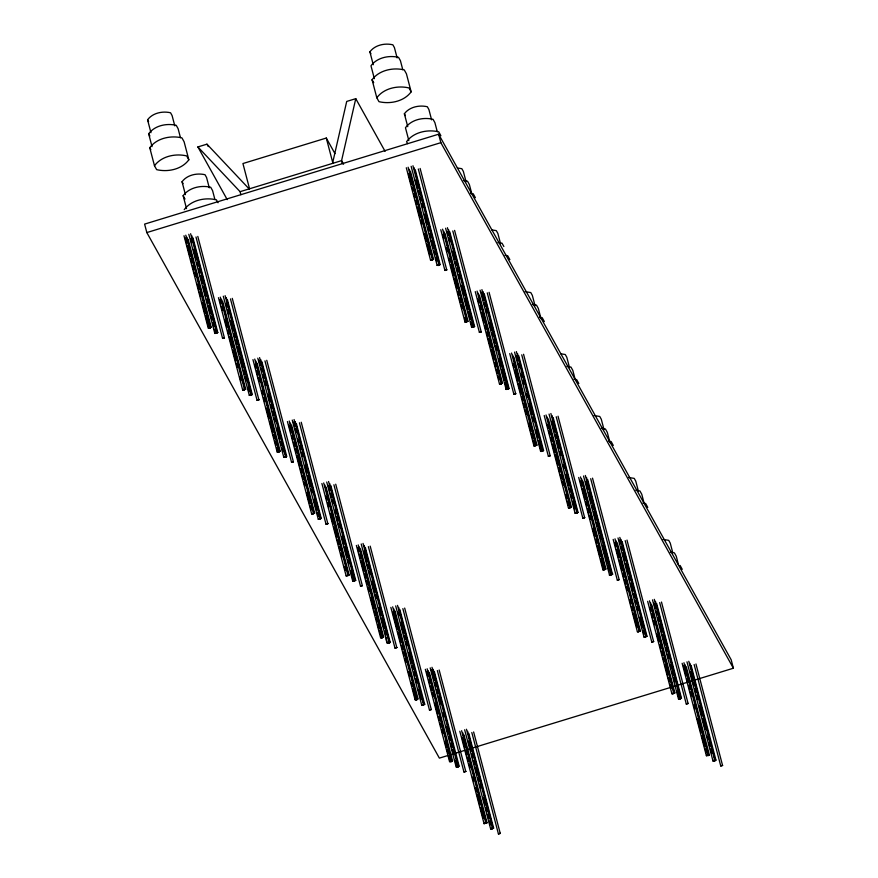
<?xml version="1.0" encoding="UTF-8"?>
<svg xmlns="http://www.w3.org/2000/svg" width="878" height="878" viewBox="0 0 878 878"><rect width="100%" height="100%" fill="white"/><g stroke="black" fill="none" stroke-linecap="round" stroke-linejoin="round"><path stroke-width="1.32" d="M332.51 163.418L346.711 101.431L355.766 98.665L385.091 151.334M355.766 98.665L341.575 160.641L342.365 163.648M209.897 328.065C205.112 328.657 213.321 326.287 209.326 328.207M209.908 327.922L185.796 235.183M211.192 327.296L209.381 327.845L211.192 327.296L188.122 239.343M191.788 235.754L217.228 332.729L214.836 333.442L216.515 333.201M192.962 237.883L217.799 332.575L215.549 332.971M222.595 338.414L224.417 337.865L222.595 338.414L195.981 236.972M222.606 301.286L245.675 389.228L242.701 390.095L244.007 389.327L244.38 389.854M221.454 299.255L245.094 389.382L243.799 390.15M250.987 395.287L249.308 395.374L250.614 394.606M250.998 395.144L225.108 295.666M226.261 297.697L251.701 394.672L250.406 395.44M252.282 394.518L250.471 395.078L252.282 394.518L227.435 299.826M257.078 400.357L258.889 399.808L257.078 400.357L230.464 298.915M277.185 452.027L278.995 451.479L277.185 452.027L252.941 359.618M279.434 451.786L277.898 451.555M279.445 451.643L255.937 361.198M257.078 363.229L280.159 451.171L278.853 451.94M286.041 457.076C279.742 458.272 289.641 455.056 285.46 457.229M259.592 357.598L285.602 456.769L284.889 457.383M286.052 456.933L260.744 359.629M291.562 462.3L293.373 461.751L291.562 462.3L264.947 360.858M311.668 513.97L314.05 513.268L311.668 513.97L287.424 421.561M312.952 513.345L314.631 513.114L291.562 425.171M289.235 421.012L313.479 513.421L312.755 514.036M318.275 519.26L320.086 518.7L318.275 519.26L292.253 420.101M295.217 421.572L320.657 518.558L319.943 519.172M296.402 423.701L321.238 518.404L318.846 519.107L320.152 518.338M430.549 260.173L432.36 259.625L430.549 260.173L406.305 167.764M409.291 169.344L432.942 259.471L432.217 260.086M433.512 259.317L431.131 260.031L433.512 259.317L410.443 171.375M326.034 524.243L327.845 523.683L326.034 524.243L299.42 422.79M414.109 167.775L439.549 264.761C432.195 266.539 444.389 263.861 438.44 264.838M412.956 165.744L438.967 264.915L438.254 265.529M444.916 270.446L446.737 269.886L444.916 270.446L418.312 169.004M346.141 575.913L347.951 575.364L346.141 575.913L321.897 483.504M346.854 575.441L349.115 575.057L326.034 487.103M324.893 485.084L348.533 575.211L347.82 575.825M352.747 581.203L355.14 580.49L352.747 581.203L326.737 482.033M328.548 481.484L354.558 580.643L353.845 581.258M330.874 485.644L355.722 580.336L353.911 580.896M465.022 322.116L467.414 321.414L465.022 322.116L440.778 229.707M442.6 229.158L466.844 321.567L466.119 322.182M444.926 233.318L467.996 321.26L466.185 321.809M360.518 586.186L362.329 585.626L360.518 586.186L333.903 484.733M471.64 327.406L473.451 326.846L471.64 327.406L445.618 228.247M472.342 326.934L474.603 326.55L449.766 231.847M448.581 229.718L474.021 326.693L473.308 327.307M479.399 332.389L481.21 331.829L479.399 332.389L452.785 230.936M382.292 637.757C377.507 638.361 385.716 635.99 381.71 637.911L379.461 631.073M381.195 637.702L381.919 637.088M382.303 637.615L358.191 544.887M383.587 637L381.776 637.549L383.587 637L360.518 549.046M364.183 545.457L389.623 642.433L387.231 643.135L388.91 642.905M387.813 642.992C394.332 640.007 385.222 647.723 386.43 637.746M479.399 295.249L502.479 383.203L499.505 384.059L501.184 383.829M478.258 293.23L501.898 383.357L500.603 384.114M394.99 648.118L396.801 647.569L394.99 648.118L368.376 546.676M484.239 293.79L509.086 388.482C500.822 391.643 512.17 385.914 507.21 389.404M507.089 389.349L507.407 388.581M507.791 389.108L481.912 289.63M513.882 394.321L515.693 393.772L513.882 394.321L487.268 292.879M417.357 699.546C411.047 700.743 420.946 697.538 416.776 699.7M392.675 606.83L416.907 699.239L416.194 699.854M417.357 699.404L393.849 608.959M421.703 705.078L424.678 704.222L421.703 705.078L395.693 605.919M422.998 704.452L423.964 704.836M397.504 605.359L423.525 704.529L422.801 705.144M423.964 704.694L398.656 607.4M533.989 446.002L536.381 445.289L533.989 446.002L509.745 353.593M534.691 445.53L536.952 445.135L513.882 357.192M535.668 445.761L511.556 353.033M429.474 710.061L431.285 709.512L429.474 710.061L402.859 608.619M542.845 451.04C537.325 452.675 544.075 448.932 541.682 451.347M542.856 450.897L517.537 353.604M518.722 355.733L543.559 450.425L542.264 451.193M548.355 456.264L550.166 455.715L548.355 456.264L521.741 354.822M427.147 668.773L451.391 761.182C446.463 763.004 454.98 759.272 451.248 761.643M451.841 761.347L428.321 670.902M458.437 766.779C452.137 767.976 462.037 764.76 457.855 766.933L457.482 766.395M457.164 767.021L458.064 766.099M431.987 667.302L457.998 766.461L457.284 767.087M458.448 766.637L433.139 669.332M548.366 419.135L571.435 507.078L568.461 507.934L569.756 507.177M546.028 414.976L570.272 507.385L569.559 508M570.722 507.55L547.213 417.105M463.946 772.003L465.768 771.444L463.946 772.003L437.343 670.562M550.868 413.505L576.879 512.675L575.068 513.224L577.329 512.84M553.195 417.676L578.042 512.368L576.747 513.136M582.838 518.207L584.649 517.658L582.838 518.207L556.224 416.765M484.063 823.674L486.445 822.971L484.063 823.674L459.82 731.264M484.766 823.202L485.874 823.125L461.63 730.705M485.347 823.048L487.027 822.818L463.957 734.864M490.67 828.964L492.481 828.404L490.67 828.964L464.649 729.794M491.373 828.492L493.634 828.097L468.797 733.404M467.612 731.275L493.052 828.25L492.339 828.865M602.945 569.877L604.755 569.328L602.945 569.877L578.701 477.467M582.838 481.078L605.908 569.021L603.658 569.405M581.686 479.048L605.337 569.174L604.613 569.789M498.43 833.946L500.24 833.387L498.43 833.946L471.815 732.493M586.504 477.478L611.944 574.464C603.987 576.912 617.86 571.874 610.649 575.222M610.836 574.541L585.352 475.448M617.311 580.149L619.133 579.59L617.311 580.149L590.696 478.697M637.417 631.82L639.81 631.117L637.417 631.82L613.173 539.41M614.995 538.851L639.239 631.271L638.515 631.886M617.322 543.01L640.391 630.964L638.58 631.512M622.151 541.55L646.998 636.243L644.024 637.11L645.714 636.868M620.976 539.421L646.417 636.396L644.606 636.956M651.794 642.092L653.605 641.533L651.794 642.092L625.18 540.639M651.794 604.953L674.875 692.907L671.9 693.763L673.58 693.521M650.653 602.934L674.293 693.049L672.998 693.818M680.176 698.954L678.507 699.042L681.482 698.186L679.605 699.107M680.187 698.811L654.308 599.334M686.278 704.024L688.089 703.476L686.278 704.024L659.663 602.582M683.951 662.736L708.195 755.146L706.384 755.706L707.679 754.937M708.634 755.31L685.125 664.865M686.278 666.896L709.347 754.839L708.052 755.607M715.241 760.743C709.72 762.378 716.47 758.636 714.077 761.05M715.241 760.6L689.932 663.307M691.118 665.436L715.954 760.128L714.143 760.677M720.75 765.967L722.561 765.418L720.75 765.967L694.136 664.525M150.95 132.699L147.57 119.814C152.607 112.933 162.551 110.88 170.552 112.779L172.099 115.567L174.799 125.872M152.037 146.648L148.656 133.763C154.715 125.51 166.644 123.041 176.237 125.334L178.102 128.671L180.462 137.692M149.754 147.713C156.811 138.087 170.738 135.212 181.933 137.879L184.106 141.775L188.836 159.818C181.779 169.443 167.852 172.318 156.657 169.652L154.484 165.755L149.754 147.713L150.84 149.666M154.484 165.755C161.541 156.13 175.468 153.244 186.663 155.911L188.836 159.818M185.423 194.631L182.042 181.746C187.08 174.876 197.034 172.823 205.024 174.722L206.571 177.51L209.282 187.815M186.52 208.591L183.14 195.706C189.187 187.453 201.128 184.984 210.72 187.266L212.575 190.614L214.945 199.635M184.237 209.655C191.294 200.03 205.211 197.144 216.416 199.822L218.04 202.741M373.271 64.72L369.89 51.835C374.928 44.965 384.871 42.901 392.872 44.811L394.42 47.599L397.119 57.904M372.074 79.744C379.131 70.119 393.059 67.233 404.253 69.9L406.426 73.807L411.156 91.839C404.099 101.464 390.172 104.35 378.978 101.672L376.805 97.776L372.074 79.744L373.71 82.664M376.805 97.776C383.862 88.151 397.789 85.276 408.983 87.943L411.156 91.839M407.743 126.662L404.363 113.778C409.411 106.907 419.355 104.844 427.345 106.754L428.903 109.53L431.603 119.847M439.033 264.541L438.133 265.474M278.48 451.413L279.061 451.116M501.382 383.137L501.064 383.916M541.88 450.655L542.472 450.37M354.043 580.577L355.722 580.336M570.338 507.023L569.624 507.638L570.711 507.693M389.108 642.224L388.789 642.992M604.821 568.955L604.503 569.734M416.973 698.877L416.655 699.645M638.712 631.194L640.391 630.964M644.737 636.638L646.998 636.243M645.901 636.188L645.582 636.956M450.864 761.105L451.457 760.82M492.536 828.042L492.218 828.81M714.275 760.359L714.868 760.063M227.215 199.613L197.89 146.933L206.956 144.168L249.143 188.902M334.968 153.628L326.298 138.044L242.932 163.538L249.528 188.704M197.89 146.933L240.078 191.678L341.575 160.641L343.572 164.23M695.497 679.813L733.393 668.224L731.176 659.773L438.627 134.213L144.607 224.109L146.824 232.571L439.373 758.12L448.526 755.321M146.824 232.571L440.844 142.675L733.393 668.224M451.138 754.52L465.516 750.13M468.128 749.329L670.671 687.408M673.283 686.607L687.65 682.206M690.273 681.416L692.885 680.615M216.131 332.674L217.799 332.575M466.898 321.194L467.996 321.26M472.935 326.638L474.603 326.55M243.425 389.481L245.675 389.228M250.032 394.76L251.701 394.672M278.48 451.27L280.159 451.171M535.865 445.08L536.952 445.135M541.891 450.513L543.559 450.425M319.57 518.492L321.238 518.404M569.185 507.319L571.435 507.078M577.318 512.982L575.65 513.07L578.042 512.368M347.436 575.145L349.115 575.057M604.24 569.109L605.908 569.021M673.196 692.994L674.875 692.907M450.557 761.742L451.83 761.489M708.25 754.784L709.347 754.839M707.097 755.091L708.765 754.992M708.634 755.453L706.955 755.552M714.286 760.216L715.954 760.128M485.929 822.752L487.027 822.818M491.965 828.195L493.634 828.097M457.317 167.961L461.828 168.686L463.375 171.473L466.075 181.779M463.452 180.583L467.524 181.241L469.379 184.578L471.749 193.599M470.575 193.358L473.209 193.786L475.382 197.682M491.79 229.904L496.3 230.629L497.859 233.416L500.559 243.722M497.936 242.526L501.996 243.173L503.862 246.52M505.059 255.3L507.693 255.728L509.855 259.625M525.143 291.661L530.784 292.572L532.331 295.359L535.042 305.665M532.419 304.468L536.48 305.116L538.335 308.463L541.046 318.769M539.531 317.243L542.165 317.66L544.338 321.567M560.746 353.779L565.267 354.514L566.815 357.291L569.515 367.608M566.892 366.4L570.952 367.059L572.818 370.395L575.178 379.417M574.014 379.186L576.648 379.603L578.821 383.499M594.099 415.546L599.74 416.457L601.287 419.234L603.998 429.54M601.375 428.343L605.436 429.002L607.291 432.338L610.001 442.644M608.498 441.118L611.132 441.546L613.294 445.442M628.582 477.478L634.223 478.389L635.771 481.177L638.471 491.482M635.848 490.286L639.919 490.945L641.774 494.281L644.145 503.303M642.97 503.061L645.604 503.489L647.777 507.385M663.055 539.421L668.696 540.332L670.254 543.12L672.614 552.141M670.331 552.229L674.392 552.877L676.258 556.224L678.617 565.234M502.479 383.203L500.8 383.291L500.482 384.059M509.086 388.482L507.671 389.195M314.631 513.114L312.645 513.981M440.899 135.739L438.737 131.843C427.542 129.176 413.615 132.062 406.558 141.687L407.644 143.63M680.088 565.432L682.25 569.328M369.89 51.835L370.922 53.69M404.363 113.778L405.395 115.633M206.956 144.168L208.284 146.56M147.57 119.814L148.601 121.669M182.042 181.746L183.074 183.612M148.656 133.763L149.897 135.991M183.14 195.706L184.995 199.043M695.947 663.966L722.561 765.418M688.78 661.266L714.802 760.436M690.185 671.725L692.248 679.583M692.94 682.206L693.971 686.135M694.652 688.758L695.683 692.687M696.375 695.31L697.406 699.239M699.129 705.791L701.873 716.272M702.565 718.895L705.319 729.388M707.031 735.94L708.063 739.869M708.755 742.492L709.786 746.421M710.467 749.044L711.498 752.973M686.969 661.825L712.991 760.985M683.314 665.425L686.091 676.027M686.794 678.672L687.836 682.656M688.528 685.301L689.57 689.285M690.273 691.93L691.315 695.903M693.741 705.188L694.783 709.161M697.22 718.434L701.05 733.02M701.741 735.665L704.529 746.267M705.221 748.923L706.263 752.896M682.14 663.285L706.384 755.706M661.474 602.034L688.089 703.476M656.634 603.493L681.482 698.186M655.46 601.364L680.9 698.339M653.989 603.23L655.361 608.465M656.053 611.088L657.084 615.017M657.776 617.64L658.807 621.569M659.488 624.192L661.551 632.061M662.242 634.684L664.986 645.165M665.678 647.788L666.709 651.717M667.401 654.34L668.432 658.27M670.144 664.822L671.176 668.751M671.868 671.374L672.899 675.303M673.591 677.926L674.622 681.855M677.026 691.03L679.089 698.899M652.497 599.883L678.507 699.042M649.468 600.793L673.711 693.203M649.874 607.455L650.916 611.439M651.619 614.084L652.661 618.057M653.353 620.713L654.395 624.686M656.832 633.971L658.917 641.917M659.619 644.573L660.662 648.546M661.353 651.202L662.396 655.175M663.088 657.82L664.13 661.803M664.833 664.448L667.609 675.05M668.312 677.706L669.354 681.679M670.046 684.335L671.088 688.308M647.657 601.353L671.9 693.763M626.991 540.091L653.605 641.533M619.824 537.391L645.846 636.55M619.166 539.981L620.197 543.91M620.889 546.533L621.92 550.462M622.601 553.085L624.664 560.943M625.355 563.566L628.11 574.047M628.791 576.67L629.822 580.599M630.514 583.222L632.577 591.081M633.257 593.704L634.289 597.644M634.981 600.256L636.012 604.196M636.704 606.808L637.735 610.748M639.447 617.3L642.202 627.781M642.894 630.404L643.925 634.333M618.013 537.94L644.024 637.11M616.169 540.991L639.81 631.117M614.699 542.867L615.752 546.84M616.444 549.496L618.529 557.442M619.22 560.098L622.008 570.7M622.7 573.356L623.742 577.329M624.445 579.974L625.487 583.958M626.179 586.603L627.221 590.587M629.658 599.861L630.7 603.834M631.392 606.489L632.434 610.462M633.137 613.107L636.956 627.693M592.518 478.148L619.133 579.59M587.678 479.607L612.515 574.311M585.714 481.967L587.777 489.825M588.469 492.448L591.223 502.94M591.904 505.552L592.935 509.492M593.627 512.104L595.69 519.974M596.381 522.597L597.413 526.526M598.094 529.149L599.125 533.078M599.817 535.701L600.848 539.63M602.56 546.182L605.315 556.663M606.007 559.286L607.038 563.215M607.719 565.838L608.75 569.767M583.541 476.008L609.551 575.167M580.512 476.919L604.755 569.328M580.226 480.924L581.62 486.225M582.312 488.881L585.088 499.483M585.791 502.128L586.833 506.112M587.525 508.757L588.567 512.741M589.27 515.386L590.312 519.359M592.738 528.644L594.834 536.59M595.525 539.246L596.568 543.219M597.26 545.875L600.047 556.476M600.739 559.121L603.526 569.723M558.035 416.205L584.649 517.658M552.021 415.546L577.461 512.522M551.582 421.341L554.336 431.822M555.017 434.445L556.048 438.374M556.74 440.997L558.803 448.856M559.495 451.479L560.526 455.408M562.93 464.583L563.961 468.512M565.684 475.064L568.428 485.556M569.12 488.168L570.151 492.108M570.832 494.731L571.863 498.66M572.555 501.283L574.618 509.141M549.057 414.065L575.068 513.224M547.137 424.293L548.179 428.266M548.871 430.911L549.913 434.895M550.616 437.54L551.658 441.513M552.35 444.169L554.435 452.126M555.137 454.771L557.914 465.373M558.617 468.029L559.659 472.002M560.351 474.658L561.393 478.631M562.085 481.276L563.127 485.26M565.564 494.534L566.606 498.506M567.309 501.162L568.351 505.135M544.217 415.524L568.461 507.934M523.551 354.262L550.166 455.715M516.385 351.573L542.406 450.732M516.077 355.469L517.449 360.704M518.141 363.327L519.172 367.256M520.884 373.808L521.916 377.749M522.608 380.361L523.639 384.301M526.043 393.465L527.074 397.405M528.797 403.957L531.541 414.438M532.233 417.061L533.264 420.99M535.668 430.165L537.731 438.023M538.423 440.646L541.166 451.127M514.574 352.122L540.596 451.281M512.73 355.162L536.381 445.289M513.004 363.679L514.047 367.652M514.749 370.296L517.526 380.898M518.218 383.554L521.005 394.156M521.697 396.812L522.739 400.785M523.442 403.43L524.484 407.414M525.176 410.059L526.218 414.043M528.655 423.317L530.74 431.263M531.431 433.919L532.474 437.892M533.176 440.547L534.219 444.52M489.079 292.33L515.693 393.772M483.065 291.661L508.505 388.636M481.254 292.209L483.317 300.078M483.997 302.701L485.029 306.631M485.721 309.254L486.752 313.183M489.156 322.358L491.219 330.216M491.91 332.839L492.942 336.768M493.623 339.391L494.654 343.32M495.346 345.943L496.377 349.872M498.781 359.047L500.844 366.916M501.536 369.539L504.29 380.02M504.971 382.643L506.694 389.195M480.101 290.179L506.112 389.349M438.627 134.213L440.844 142.675M437.266 131.656L434.895 122.635L433.041 119.298C423.448 117.004 411.508 119.485 405.46 127.727L408.841 140.612M477.072 291.09L501.316 383.499M477.83 299.08L478.872 303.064M479.575 305.709L480.617 309.682M481.309 312.338L484.085 322.939M484.788 325.595L485.83 329.568M486.522 332.213L487.564 336.197M488.267 338.842L490.352 346.799M491.043 349.444L493.831 360.046M494.523 362.702L495.565 366.675M496.257 369.331L497.299 373.304M498.002 375.949L499.044 379.933M475.261 291.65L499.505 384.059M454.595 230.387L481.21 331.829M447.429 227.687L473.451 326.846M447.111 231.583L448.142 235.513M448.834 238.136L449.865 242.065M452.269 251.24L454.332 259.109M455.024 261.721L456.055 265.661M456.747 268.284L457.778 272.213M458.459 274.836L459.49 278.765M461.213 285.317L463.957 295.798M464.649 298.421L467.403 308.902M468.084 311.525L470.147 319.383M470.838 322.006L471.87 325.947M402.782 69.713L400.423 60.703L398.557 57.355C388.965 55.073 377.035 57.542 370.977 65.784L374.357 78.669M443.774 231.287L467.414 321.414M442.655 234.492L443.697 238.465M446.134 247.75L447.176 251.723M448.91 258.351L449.964 262.324M450.655 264.98L453.432 275.582M454.135 278.227L456.911 288.829M457.614 291.485L458.656 295.458M459.348 298.114L460.39 302.087M461.082 304.732L462.124 308.716M464.561 317.99L465.603 321.963M420.123 168.444L446.737 269.886M415.283 169.915L440.13 264.607M415.382 180.133L417.445 187.991M418.137 190.614L419.168 194.543M419.86 197.166L420.891 201.095M421.572 203.718L422.603 207.647M424.326 214.199L427.081 224.68M427.762 227.303L428.793 231.243M429.485 233.855L430.516 237.795M431.197 240.407L433.26 248.276M433.951 250.899L434.983 254.829M435.675 257.452L436.706 261.381M411.145 166.304L437.156 265.463M408.116 167.215L432.36 259.625M408.522 173.877L411.31 184.479M412.001 187.135L413.044 191.108M413.747 193.753L414.789 197.737M415.481 200.382L416.523 204.354M417.215 207.01L420.002 217.612M420.694 220.268L421.736 224.241M424.173 233.515L426.258 241.472M426.949 244.117L429.737 254.719M326.298 138.044L332.905 163.209M473.626 731.945L500.24 833.387M466.459 729.245L492.481 828.404M468.204 740.999L470.959 751.491M471.651 754.114L472.682 758.043M473.363 760.666L474.394 764.595M475.086 767.218L477.149 775.076M477.841 777.699L478.872 781.629M479.553 784.252L480.584 788.181M482.988 797.356L485.051 805.214M485.743 807.837L486.774 811.777M487.466 814.389L488.497 818.329M489.178 820.941L490.209 824.881M462.805 732.845L486.445 822.971M462.037 737.377L464.813 747.979M465.516 750.624L466.558 754.608M467.25 757.253L468.292 761.226M468.995 763.882L470.037 767.855M472.463 777.14L473.505 781.113M475.25 787.742L476.293 791.715M476.984 794.36L479.772 804.972M480.464 807.617L483.251 818.219M439.154 670.002L465.768 771.444M434.314 671.461L459.161 766.165M431.328 669.892L434.072 680.373M434.764 682.996L435.795 686.925M436.476 689.548L437.507 693.477M438.199 696.1L440.262 703.958M442.666 713.134L443.697 717.074M446.112 726.238L448.175 734.107M448.856 736.73L449.887 740.659M450.579 743.282L451.61 747.211M452.291 749.834L453.322 753.763M455.045 760.315L456.769 766.867M430.176 667.862L456.187 767.021M429.474 672.932L452.554 760.875M426.51 671.461L427.904 676.762M428.596 679.407L429.638 683.38M430.341 686.036L431.383 690.009M432.075 692.665L433.117 696.638M434.862 703.267L437.639 713.869M438.331 716.525L439.384 720.498M440.076 723.143L441.118 727.127M441.81 729.772L442.852 733.745M444.937 741.701L446.331 747.002M447.034 749.658L448.076 753.631M448.768 756.276L449.81 760.26M425.336 669.321L449.58 761.731M404.67 608.059L431.285 709.512M399.83 609.53L424.678 704.222M397.877 611.878L398.908 615.818M400.631 622.37L403.375 632.851M404.067 635.474L405.098 639.404M405.779 642.027L406.81 645.956M408.533 652.508L411.288 662.989M411.969 665.612L413 669.541M413.692 672.164L414.723 676.093M415.415 678.716L416.446 682.645M418.158 689.197L420.913 699.689M395.001 610.989L418.071 698.932M392.729 612.164L397.251 629.394M397.943 632.05L400.73 642.652M401.422 645.297L402.464 649.281M403.167 651.926L404.209 655.899M404.901 658.555L405.943 662.528M408.38 671.813L409.422 675.786M411.156 682.415L412.199 686.387M412.901 689.043L415.678 699.645M390.853 607.378L415.096 699.799M370.198 546.127L396.801 647.569M365.358 547.587L390.194 642.279M363.031 543.427L389.042 642.586M363.744 551.252L366.488 561.733M367.18 564.356L368.211 568.285M368.903 570.909L369.934 574.838M371.646 581.39L374.401 591.882M375.082 594.494L376.113 598.434M378.528 607.609L380.591 615.467M381.271 618.09L384.026 628.571M384.718 631.194L385.749 635.123M361.209 543.976L387.231 643.135M359.365 547.027L383.017 637.143M357.555 547.576L358.597 551.549M359.3 554.205L360.342 558.178M361.034 560.833L363.81 571.435M364.513 574.08L365.555 578.064M366.247 580.709L367.289 584.682M367.992 587.338L369.034 591.311M370.768 597.94L373.545 608.542M374.247 611.198L375.29 615.171M375.982 617.816L377.024 621.8M377.727 624.445L378.769 628.428M356.38 545.447L380.624 637.856M335.714 484.184L362.329 585.626M329.7 483.515L355.14 580.49M328.229 485.38L329.601 490.626M330.293 493.238L331.324 497.178M332.016 499.791L333.047 503.731M334.759 510.283L335.791 514.212M336.483 516.835L337.514 520.764M338.206 523.387L339.237 527.316M341.641 536.491L343.704 544.349M344.385 546.972L347.139 557.453M347.831 560.076L348.862 564.005M350.574 570.568L353.329 581.049M323.708 482.944L347.951 575.364M325.859 496.235L326.901 500.219M327.593 502.864L328.635 506.836M330.38 513.465L333.157 524.067M333.859 526.723L336.636 537.325M337.328 539.981L338.381 543.954M339.073 546.599L340.115 550.583M340.807 553.228L341.849 557.201M344.286 566.486L345.328 570.459M301.231 422.241L327.845 523.683M240.078 191.678L240.868 194.686M294.064 419.541L320.086 518.7M293.406 422.131L294.437 426.06M295.129 428.683L296.16 432.613M297.872 439.165L298.904 443.094M299.596 445.717L300.627 449.646M301.319 452.269L302.35 456.198M304.754 465.373L306.817 473.242M307.509 475.865L310.252 486.346M310.944 488.969L311.975 492.898M313.687 499.45L316.442 509.931M317.134 512.554L318.165 516.483M290.409 423.141L314.05 513.268M288.95 425.018L291.035 432.975M291.726 435.62L292.769 439.604M293.471 442.249L294.514 446.222M295.206 448.877L296.248 452.85M296.94 455.506L299.727 466.108M300.419 468.753L301.461 472.737M302.164 475.382L303.206 479.366M303.898 482.011L304.94 485.984M306.674 492.613L309.462 503.215M310.154 505.871L311.196 509.844M266.758 360.298L293.373 461.751M261.918 361.769L286.766 456.461M258.933 360.189L260.305 365.435M260.996 368.047L262.028 371.987M262.709 374.599L263.74 378.539M264.432 381.162L265.463 385.091M267.867 394.266L269.93 402.124M270.622 404.747L271.653 408.676M272.334 411.299L273.365 415.228M274.057 417.851L275.088 421.78M276.811 428.332L279.555 438.824M280.247 441.436L281.278 445.376M281.959 447.989L282.99 451.929M257.781 358.158L283.792 457.317M254.752 359.069L278.995 451.479M254.818 364.403L255.86 368.387M256.552 371.032L257.594 375.005M258.297 377.661L259.339 381.634M261.765 390.919L262.807 394.891M263.51 397.536L264.552 401.52M266.286 408.138L269.074 418.751M269.765 421.396L272.542 431.998M273.245 434.654L274.287 438.627M274.979 441.272L276.021 445.256M276.724 447.901L277.766 451.885M232.275 298.355L258.889 399.808M225.822 303.492L226.853 307.421M227.545 310.044L228.576 313.973M230.299 320.525L233.043 331.006M233.735 333.629L234.766 337.558M235.447 340.181L236.478 344.121M237.17 346.733L239.233 354.602M239.924 357.225L242.668 367.706M243.36 370.329L244.391 374.258M245.083 376.881L246.114 380.811M247.826 387.363L248.858 391.292M223.297 296.215L249.308 395.374M220.279 297.126L244.523 389.536M219.643 299.815L220.685 303.788M221.377 306.444L222.419 310.417M224.856 319.691L226.941 327.648M227.632 330.293L228.686 334.277M229.377 336.922L232.154 347.523M232.857 350.179L235.633 360.781M236.325 363.437L237.378 367.41M239.804 376.684L240.846 380.657M218.457 297.686L242.701 390.095M197.802 236.423L224.417 337.865M190.636 233.724L216.647 332.883M190.658 238.926L191.689 242.855M193.412 249.418L196.156 259.899M196.848 262.522L197.879 266.451M198.571 269.074L199.602 273.003M200.283 275.626L202.346 283.484M203.037 286.107L205.781 296.588M206.473 299.211L207.504 303.14M208.196 305.764L210.259 313.633M210.939 316.245L211.971 320.185M212.663 322.797L213.694 326.737M214.386 329.349L215.417 333.289M188.814 234.272L214.836 333.442M186.97 237.323L210.621 327.45M185.159 237.872L186.553 243.173M187.244 245.829L190.032 256.431M190.724 259.076L191.766 263.06M192.469 265.705L193.511 269.678M194.203 272.334L195.245 276.307M197.331 284.263L198.724 289.564M199.416 292.209L200.458 296.193M202.203 302.822L204.98 313.424M205.671 316.069L208.459 326.671M183.985 235.743L208.229 328.152"/></g></svg>
